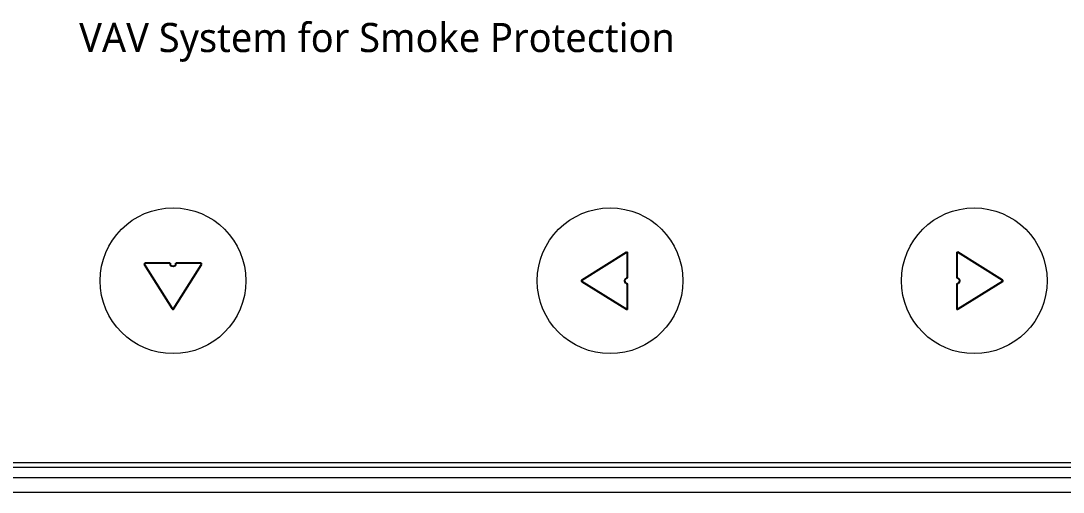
# Model space of a CAD drawing. Header units: millimetres. Extents: x 8533 to 164433, y 5768 to 115327.
# Drawn here: x 71976.4 to 72131.4, y 100956.1 to 101026.1 of the extents above; entities that cross this region are included whole.
import ezdxf

# ---------------------------------------------------------------- set-up
doc = ezdxf.new("R2010")
doc.units = ezdxf.units.MM
doc.header["$LTSCALE"] = 250
doc.layers.add('06_G-ENP_심볼', color=3, linetype='Continuous')
doc.styles.add('G-ENP', font='')
doc.styles.get('G-ENP').set_extended_font_data('Malgun Gothic')

msp = doc.modelspace()

# ---------------------------------------------------------------- linework, layer by layer
at = {"layer": '06_G-ENP_심볼'}
for p, q in [((72059.83, 100987.57, -0.36), (72066.44, 100991.71, -0.36)), ((72066.61, 100987.91, -0.36), (72066.61, 100991.61, -0.36)), ((72115.56, 100991.61, -0.36), (72115.56, 100987.91, -0.36)), ((72122.34, 100987.57, -0.36), (72115.72, 100991.71, -0.36)), ((71998.95, 100983.29, -0.36), (71994.81, 100989.91, -0.36)), ((71998.61, 100990.08, -0.36), (71994.9, 100990.08, -0.36)), ((71999.13, 100983.29, -0.36), (72003.27, 100989.91, -0.36)), ((72003.18, 100990.08, -0.36), (71999.47, 100990.08, -0.36)), ((72059.83, 100987.39, -0.36), (72066.44, 100983.25, -0.36)), ((72066.61, 100983.34, -0.36), (72066.61, 100987.04, -0.36)), ((72115.56, 100987.04, -0.36), (72115.56, 100983.34, -0.36)), ((72122.34, 100987.39, -0.36), (72115.72, 100983.25, -0.36))]:
    msp.add_line(p, q, dxfattribs=at)
at = {"layer": '06_G-ENP_심볼', "color": 7, "linetype": 'Continuous', "lineweight": 20}
for p, q in [((72192.87, 100960.41, -0.36), (71870.18, 100960.41, -0.36)), ((72192.87, 100959.76, -0.36), (71870.18, 100959.76, -0.36)), ((71870.18, 100958.24, -0.36), (72192.87, 100958.24, -0.36)), ((71870.18, 100956.07, -0.36), (72192.87, 100956.07, -0.36))]:
    msp.add_line(p, q, dxfattribs=at)
for centre in [(71999.04, 100987.48, -0.36), (72064.01, 100987.48, -0.36), (72118.15, 100987.48, -0.36)]:
    msp.add_circle(centre, 10.83, dxfattribs=at)
at = {"layer": '06_G-ENP_심볼'}
for centre, radius, start, end in [((72066.5, 100991.61, -0.36), 0.108, 0, 122.0054), ((72115.66, 100991.61, -0.36), 0.108, 57.9946, 180), ((71994.9, 100989.97, -0.36), 0.108, 90, 212.0054), ((71999.04, 100990.08, -0.36), 0.433, 180, 0), ((72003.18, 100989.97, -0.36), 0.108, 327.9946, 90), ((72059.88, 100987.48, -0.36), 0.108, 122.0054, 237.9946), ((72066.61, 100987.48, -0.36), 0.433, 90, 270), ((72115.56, 100987.48, -0.36), 0.433, 270, 90), ((72122.28, 100987.48, -0.36), 0.108, 302.0054, 57.9946), ((71999.04, 100983.35, -0.36), 0.108, 212.0054, 327.9946), ((72066.5, 100983.34, -0.36), 0.108, 237.9946, 0), ((72115.66, 100983.34, -0.36), 0.108, 180, 302.0054)]:
    msp.add_arc(centre, radius, start, end, dxfattribs=at)

# ---------------------------------------------------------------- texts
at = {"layer": '06_G-ENP_심볼', "style": 'G-ENP'}
msp.add_text('VAV System for Smoke Protection', height=4.3314, dxfattribs=at).set_placement((71985.09, 101021.46, -0.36))

doc.saveas('drawing.dxf')
